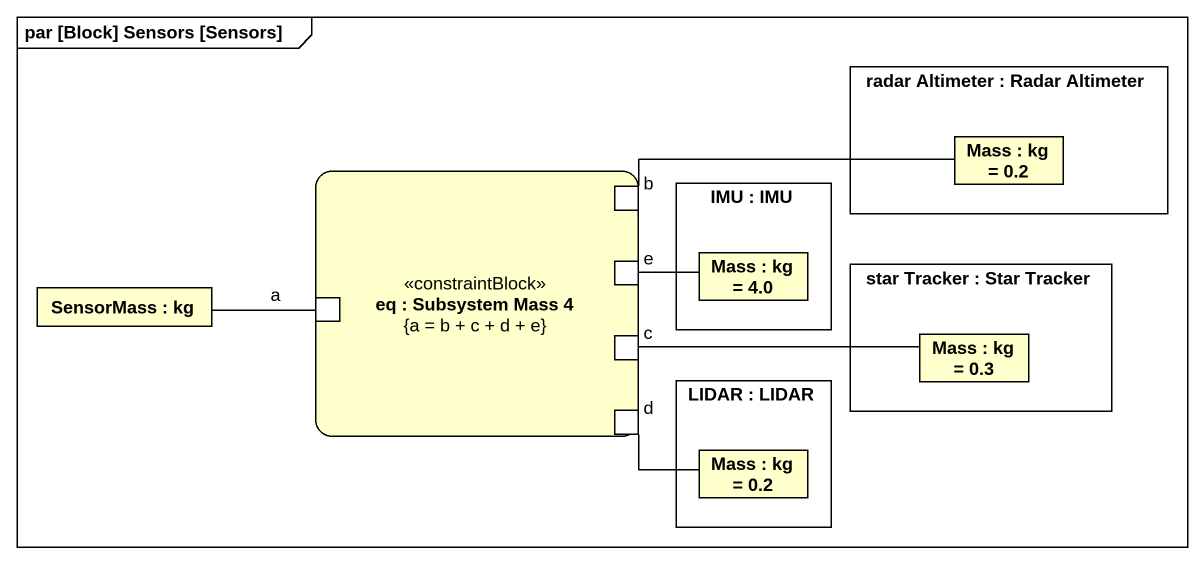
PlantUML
@startuml
mainframe par [Block] Sensors [Sensors]
rectangle "radar Altimeter : Radar Altimeter" as radar_Altimeter {
  rectangle "Mass : kg = 0.2" as Mass
}
rectangle "eq : Subsystem Mass 4\n{a = b + c + d + e}" as eq <<constraintBlock>> {
  port b
  port a
  port e
  port c
  port d
}
rectangle "IMU : IMU" as IMU {
  rectangle "Mass : kg = 4.0" as Mass_2
}
rectangle "SensorMass : kg" as SensorMass
rectangle "star Tracker : Star Tracker" as star_Tracker {
  rectangle "Mass : kg = 0.3" as Mass_3
}
rectangle "LIDAR : LIDAR" as LIDAR {
  rectangle "Mass : kg = 0.2" as Mass_4
}
b -right- Mass
SensorMass -right- a
e -right- Mass_2
c -right- Mass_3
d -right- Mass_4
@enduml
